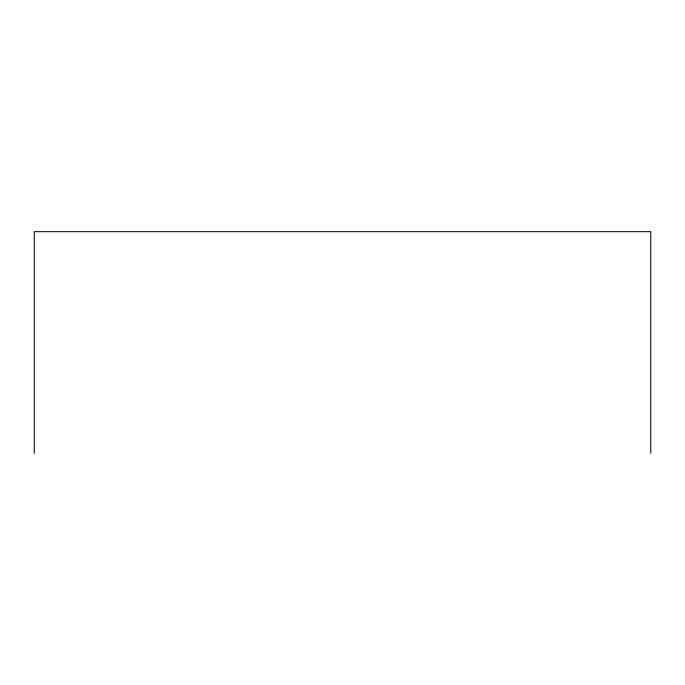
<?xml version="1.0" encoding="UTF-8"?>
<svg xmlns="http://www.w3.org/2000/svg" width="685" height="685" viewBox="0 0 685 685"><rect width="100%" height="100%" fill="white"/><g stroke="black" fill="none" stroke-linecap="round" stroke-linejoin="round"><path stroke-width="1.03" d="M650.75 453.324L650.75 231.676L34.25 231.676L34.25 453.324"/></g></svg>
